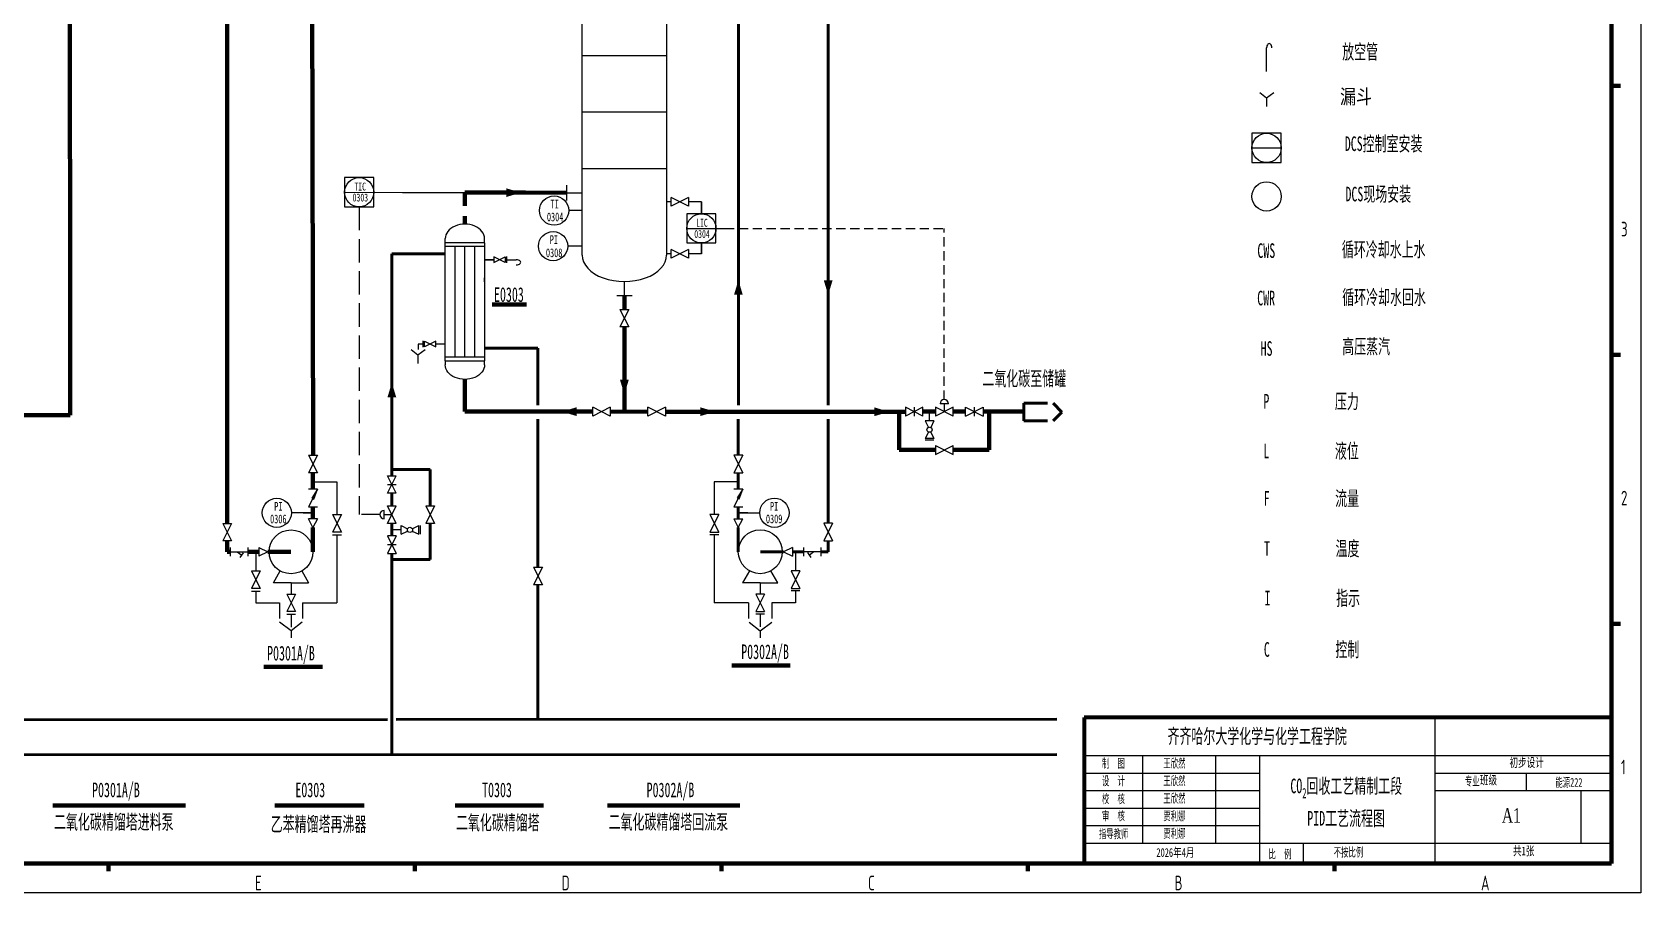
# Model space of a CAD drawing. Header units: inches. Extents: x 9135 to 19446, y -2384 to -733.
# Drawn here: x 9426 to 9976, y -1513 to -1218 of the extents above; entities that cross this region are included whole.
import ezdxf

# ---------------------------------------------------------------- set-up
doc = ezdxf.new("R2010")
doc.units = ezdxf.units.IN
doc.header["$MEASUREMENT"] = 0
for name, pattern in [('ACAD_ISO02W100', [11, 8, -3]), ('HIDDEN', [9.525, 6.35, -3.175]), ('HIDDEN2', [4.7625, 3.175, -1.5875])]:
    doc.linetypes.add(name, pattern=pattern)
for name, color, linetype, lineweight in [('1-主物流线-粗实线', 4, 'Continuous', 90), ('12-阀门与管件', 3, 'Continuous', 25), ('15-进出物流标志', 7, 'Continuous', 25), ('16-图框与标题栏', 7, 'Continuous', 25), ('18-仪表', 4, 'Continuous', 25), ('19-信号线', 4, 'HIDDEN', 25), ('2-辅助物流线-中粗线', 6, 'Continuous', 50), ('3-设备外轮廓线-细实线', 7, 'Continuous', 25), ('4-设备内部件-细实线', 150, 'Continuous', 25), ('5-公用工程-冷却水与回水', 3, 'Continuous', 50), ('6-公用工程-中、低压蒸汽与凝水回管', 1, 'Continuous', 50), ('f-仪表', 4, 'Continuous', 18), ('g-控制线', 4, 'HIDDEN2', 18), ('h-阀门管件', 3, 'Continuous', 18), ('m-表格内线', 7, 'Continuous', 18), ('p-名称下方横线', 7, 'Continuous', 80), ('q-表内文字', 7, 'Continuous', 18), ('r-图内文字', 7, 'Continuous', 18), ('r-图内文字 @ 1', 7, 'Continuous', 18), ('剖面线', 7, 'Continuous', 18), ('文本', 7, 'Continuous', 5)]:
    doc.layers.add(name, color=color, linetype=linetype, lineweight=lineweight)
doc.layers.add('9文字', color=7, linetype='Continuous')
doc.layers.add('FRAME 050', color=6, linetype='Continuous')
doc.layers.add('b-辅助物料线', color=7, linetype='Continuous', lineweight=50, true_color=0x541be4)
doc.styles.add('HGCAD', font='gbenor.shx', dxfattribs={"width": 0.75, "bigfont": 'gbcbig.shx'})
doc.styles.get("Standard").update_dxf_attribs({"font": 'simfang.ttf', "width": 0.7, "height": 5})
doc.styles.add('仿宋', font='simfang.ttf', dxfattribs={"width": 0.6})

msp = doc.modelspace()

# ---------------------------------------------------------------- hatches: boundary and pattern name
h = msp.add_hatch(color=7)
h.dxf.hatch_style = 2
h.paths.add_polyline_path([(9523.36, -1374.49), (9521.47, -1377.49), (9522.12, -1377.82)])
h = msp.add_hatch(color=7)
h.dxf.hatch_style = 2
h.paths.add_polyline_path([(9668.93, -1374.46), (9667.03, -1377.46), (9667.69, -1377.79)])

# ---------------------------------------------------------------- linework, layer by layer
at = {"color": 7, "lineweight": 25}
for points in [[(9523.36, -1374.49), (9520.36, -1374.49)], [(9523.36, -1374.49), (9520.36, -1380.49)], [(9668.93, -1374.46), (9665.93, -1374.46)], [(9668.93, -1374.46), (9665.93, -1380.46)], [(9520.36, -1380.49), (9523.36, -1380.49)], [(9665.93, -1380.46), (9668.93, -1380.46)], [(9521.86, -1387.6), (9520.36, -1384.6)], [(9523.36, -1384.6), (9520.36, -1384.6)], [(9523.36, -1384.6), (9521.86, -1387.6)], [(9665.93, -1384.57), (9667.43, -1387.57)], [(9665.93, -1384.57), (9668.93, -1384.57)], [(9667.43, -1387.57), (9668.93, -1384.57)], [(9503.36, -1394.4), (9506.36, -1395.9)], [(9503.36, -1394.4), (9503.36, -1397.4)], [(9506.36, -1395.9), (9503.36, -1397.4)], [(9685.92, -1394.37), (9682.92, -1395.87)], [(9682.92, -1395.87), (9685.92, -1397.37)], [(9685.92, -1394.37), (9685.92, -1397.37)], [(9514.38, -1422.94), (9510.36, -1419.97)], [(9518.19, -1419.97), (9514.38, -1422.94)], [(9671.1, -1419.95), (9674.91, -1422.91)], [(9674.91, -1422.91), (9678.93, -1419.95)], [(9514.38, -1422.94), (9514.38, -1425.31)], [(9674.91, -1422.91), (9674.91, -1425.28)]]:
    msp.add_lwpolyline(points, dxfattribs=at)
at = {"color": 7, "lineweight": 0}
for points in [[(9523.36, -1374.49), (9521.47, -1377.49), (9522.12, -1377.82)], [(9668.93, -1374.46), (9667.03, -1377.46), (9667.69, -1377.79)]]:
    msp.add_lwpolyline(points, close=True, dxfattribs=at)
at = {"color": 6, "lineweight": 25}
for points in [[(9521.86, -1371.92), (9523.89, -1371.92)], [(9523.89, -1371.92), (9530.07, -1371.92)], [(9530.07, -1371.92), (9530.07, -1383.14)], [(9665.39, -1371.89), (9659.21, -1371.89)], [(9659.21, -1371.89), (9659.21, -1383.12)], [(9667.43, -1371.89), (9665.39, -1371.89)], [(9530.07, -1390.05), (9530.07, -1413.34)], [(9659.21, -1390.02), (9659.21, -1413.31)], [(9502.28, -1395.9), (9502.28, -1402.41)], [(9687, -1395.87), (9687, -1402.38)], [(9502.28, -1409.31), (9502.28, -1413.34)], [(9514.38, -1406.55), (9514.38, -1410.36)], [(9674.91, -1406.52), (9674.91, -1410.33)], [(9687, -1409.28), (9687, -1413.31)], [(9502.28, -1413.34), (9510.36, -1413.34)], [(9510.36, -1413.34), (9510.36, -1418.72)], [(9518.31, -1413.34), (9527.42, -1413.34)], [(9518.31, -1413.34), (9518.31, -1418.72)], [(9670.97, -1413.31), (9661.87, -1413.31)], [(9670.97, -1413.31), (9670.97, -1418.69)], [(9687, -1413.31), (9678.93, -1413.31)], [(9678.93, -1413.31), (9678.93, -1418.69)], [(9514.38, -1417.26), (9514.38, -1421.62)], [(9674.91, -1417.23), (9674.91, -1421.59)]]:
    msp.add_lwpolyline(points, dxfattribs=at)
at = {"color": 7, "lineweight": 25}
for centre in [(9514.36, -1395.89), (9674.93, -1395.86)]:
    msp.add_circle(centre, 7.5, dxfattribs=at)
at = {"layer": '1-主物流线-粗实线', "color": 4, "lineweight": 90}
for p, q in [((9492.46, -1347.89), (9492.46, -1048.29)), ((9438.71, -1318.76), (9438.67, -1073.58)), ((9521.58, -1171.57), (9521.89, -1362.85)), ((9573.86, -1277.45), (9573.86, -1272.98)), ((9573.86, -1272.98), (9594.57, -1272.98)), ((9608.74, -1273.01), (9594.57, -1272.98)), ((9573.86, -1283.74), (9573.86, -1280.99)), ((9628.43, -1308.28), (9628.43, -1312.94)), ((9438.71, -1318.76), (9438.71, -1349.12)), ((9628.43, -1318.94), (9628.43, -1342.03)), ((9573.86, -1336.87), (9573.86, -1347.9)), ((9628.43, -1342.03), (9628.43, -1347.92)), ((9492.46, -1386.15), (9492.46, -1347.89)), ((9617.59, -1347.92), (9573.86, -1347.9)), ((9636.48, -1347.93), (9623.59, -1347.92)), ((9718.64, -1347.93), (9642.48, -1347.93)), ((9707.21, -1347.93), (9724.63, -1347.99)), ((9722.49, -1347.98), (9722.49, -1361.03)), ((9730.63, -1347.91), (9734.91, -1347.91)), ((9740.91, -1347.91), (9745.19, -1347.91)), ((9765.2, -1347.91), (9751.19, -1347.91)), ((9753.33, -1347.91), (9753.33, -1361.03)), ((9383.53, -1349.12, -1650.37), (9438.71, -1349.12, -1650.37)), ((9722.49, -1361.03), (9734.91, -1361.03)), ((9740.91, -1361.03), (9753.33, -1361.03)), ((9492.46, -1395.9), (9492.46, -1392.15))]:
    msp.add_line(p, q, dxfattribs=at)
at = {"layer": '1-主物流线-粗实线', "color": 7, "lineweight": 25}
for p, q in [((9649.79, -1285.2), (9662.83, -1285.2)), ((9557.81, -1324.81), (9557.81, -1326.64))]:
    msp.add_line(p, q, dxfattribs=at)
at = {"layer": '1-主物流线-粗实线', "color": 6, "lineweight": 25}
for p, q in [((9527.42, -1413.34), (9530.07, -1413.34)), ((9661.87, -1413.31), (9659.21, -1413.31))]:
    msp.add_line(p, q, dxfattribs=at)
at = {"layer": '1-主物流线-粗实线', "color": 7, "lineweight": 25}
for points in [[(9532.67, -1267.85), (9532.67, -1277.85), (9542.67, -1277.85), (9542.67, -1267.85)], [(9649.79, -1280.2), (9649.79, -1290.2), (9659.79, -1290.2), (9659.79, -1280.2)]]:
    msp.add_lwpolyline(points, close=True, dxfattribs=at)
at = {"layer": '1-主物流线-粗实线', "color": 4, "lineweight": 90}
for points in [[(9521.86, -1368.85), (9521.86, -1374.49)], [(9521.86, -1380.49), (9521.86, -1384.6)], [(9521.86, -1387.6), (9521.86, -1389.64)], [(9521.86, -1395.9), (9521.86, -1389.64)], [(9493.56, -1395.9), (9492.46, -1395.9)], [(9502.28, -1395.9), (9499.56, -1395.9)], [(9503.36, -1395.9), (9502.28, -1395.9)], [(9514.29, -1395.9), (9506.38, -1395.9)]]:
    msp.add_lwpolyline(points, dxfattribs=at)
at = {"layer": '1-主物流线-粗实线', "color": 7, "lineweight": 25}
for centre in [(9537.67, -1272.85), (9654.79, -1285.2)]:
    msp.add_circle(centre, 5, dxfattribs=at)
at = {"layer": '1-主物流线-粗实线', "color": 3, "lineweight": 25}
for centre in [(9732.87, -1354.11), (9555.06, -1388.38)]:
    msp.add_circle(centre, 0.886, dxfattribs=at)
at = {"layer": '12-阀门与管件', "lineweight": 25}
for p, q in [((9650.4, -1274.63), (9644.4, -1277.63)), ((9650.4, -1292.41), (9644.4, -1295.41)), ((9626.93, -1312.94), (9629.93, -1318.94)), ((9623.59, -1346.42), (9617.59, -1349.42)), ((9642.48, -1346.43), (9636.48, -1349.43)), ((9730.63, -1349.41), (9724.63, -1346.41)), ((9727.63, -1346.41), (9727.63, -1349.41)), ((9740.91, -1349.41), (9734.91, -1346.41)), ((9739.35, -1345.26), (9736.46, -1345.26)), ((9737.91, -1345.26), (9737.91, -1347.91)), ((9745.19, -1349.41), (9751.19, -1346.41)), ((9748.19, -1346.41), (9748.19, -1349.41)), ((9734.91, -1359.53), (9740.91, -1362.53)), ((9520.36, -1362.85), (9523.36, -1368.85)), ((9668.93, -1362.82), (9665.93, -1368.82)), ((9550.36, -1375.86), (9547.36, -1369.86)), ((9547.36, -1372.86), (9550.36, -1372.86)), ((9546.21, -1384.58), (9546.21, -1381.69)), ((9550.36, -1386.14), (9547.36, -1380.14)), ((9560.48, -1380.14), (9563.48, -1386.14)), ((9490.96, -1386.15), (9493.96, -1392.15)), ((9528.57, -1383.14), (9531.57, -1389.14)), ((9546.21, -1383.14), (9548.86, -1383.14)), ((9660.71, -1383.12), (9657.71, -1389.12)), ((9699.68, -1386.12), (9696.68, -1392.12)), ((9550.36, -1390.42), (9547.36, -1396.42)), ((9547.36, -1393.42), (9550.36, -1393.42)), ((9500.78, -1402.41), (9503.78, -1408.41)), ((9597.37, -1401.18), (9600.37, -1407.18)), ((9688.5, -1402.38), (9685.5, -1408.38)), ((9512.88, -1410.36), (9515.88, -1416.36)), ((9676.41, -1410.33), (9673.41, -1416.33))]:
    msp.add_line(p, q, dxfattribs=at)
at = {"layer": '12-阀门与管件', "color": 7}
for p, q in [((9583.76, -1296.88), (9587.62, -1294.95)), ((9587.62, -1296.88), (9583.76, -1294.95)), ((9583.76, -1294.95), (9583.76, -1296.88)), ((9587.62, -1294.95), (9587.62, -1296.88)), ((9588.26, -1297.05), (9588.26, -1294.82)), ((9559.42, -1323.68), (9559.42, -1325.91)), ((9560.06, -1323.85), (9563.92, -1325.78)), ((9563.92, -1323.85), (9560.06, -1325.78)), ((9560.06, -1325.78), (9560.06, -1323.85)), ((9563.92, -1325.78), (9563.92, -1323.85))]:
    msp.add_line(p, q, dxfattribs=at)
at = {"layer": '12-阀门与管件', "lineweight": 25}
for points in [[(9644.4, -1277.63), (9644.4, -1274.63)], [(9650.4, -1274.63), (9650.4, -1277.63), (9644.4, -1274.63)], [(9644.4, -1295.41), (9644.4, -1292.41)], [(9650.4, -1292.41), (9650.4, -1295.41), (9644.4, -1292.41)], [(9626.93, -1312.94), (9629.93, -1312.94), (9626.93, -1318.94)], [(9629.93, -1318.94), (9626.93, -1318.94)], [(9617.59, -1349.42), (9617.59, -1346.42)], [(9623.59, -1346.42), (9623.59, -1349.42), (9617.59, -1346.42)], [(9636.48, -1349.43), (9636.48, -1346.43)], [(9642.48, -1346.43), (9642.48, -1349.43), (9636.48, -1346.43)], [(9724.63, -1346.41), (9724.63, -1349.41)], [(9730.63, -1349.41), (9730.63, -1346.41), (9724.63, -1349.41)], [(9734.91, -1346.41), (9734.91, -1349.41)], [(9740.91, -1349.41), (9740.91, -1346.41), (9734.91, -1349.41)], [(9745.19, -1349.41), (9745.19, -1346.41), (9751.19, -1349.41)], [(9751.19, -1346.41), (9751.19, -1349.41)], [(9734.37, -1351.11), (9731.37, -1351.11)], [(9734.37, -1357.11), (9731.37, -1357.11)], [(9734.37, -1357.73), (9731.37, -1357.73)], [(9734.91, -1359.53), (9734.91, -1362.53), (9740.91, -1359.53)], [(9740.91, -1362.53), (9740.91, -1359.53)], [(9520.36, -1362.85), (9523.36, -1362.85), (9520.36, -1368.85)], [(9668.93, -1362.82), (9665.93, -1362.82), (9668.93, -1368.82)], [(9523.36, -1368.85), (9520.36, -1368.85)], [(9547.36, -1369.86), (9550.36, -1369.86)], [(9550.36, -1375.86), (9547.36, -1375.86), (9550.36, -1369.86)], [(9665.93, -1368.82), (9668.93, -1368.82)], [(9547.36, -1380.14), (9550.36, -1380.14)], [(9550.36, -1386.14), (9547.36, -1386.14), (9550.36, -1380.14)], [(9560.48, -1380.14), (9563.48, -1380.14), (9560.48, -1386.14)], [(9490.96, -1386.15), (9493.96, -1386.15), (9490.96, -1392.15)], [(9528.57, -1383.14), (9531.57, -1383.14), (9528.57, -1389.14)], [(9552.06, -1389.88), (9552.06, -1386.88)], [(9558.06, -1389.88), (9558.06, -1386.88)], [(9558.68, -1389.88), (9558.68, -1386.88)], [(9563.48, -1386.14), (9560.48, -1386.14)], [(9660.71, -1383.12), (9657.71, -1383.12), (9660.71, -1389.12)], [(9699.68, -1386.12), (9696.68, -1386.12), (9699.68, -1392.12)], [(9493.96, -1392.15), (9490.96, -1392.15)], [(9531.57, -1389.14), (9528.57, -1389.14)], [(9550.36, -1390.42), (9547.36, -1390.42), (9550.36, -1396.42)], [(9657.71, -1389.12), (9660.71, -1389.12)], [(9696.68, -1392.12), (9699.68, -1392.12)], [(9493.56, -1394.4), (9493.56, -1397.4)], [(9499.56, -1394.4), (9499.56, -1397.4)], [(9547.36, -1396.42), (9550.36, -1396.42)], [(9689.73, -1394.37), (9689.73, -1397.37)], [(9695.73, -1394.37), (9695.73, -1397.37)], [(9500.78, -1402.41), (9503.78, -1402.41), (9500.78, -1408.41)], [(9597.37, -1401.18), (9600.37, -1401.18), (9597.37, -1407.18)], [(9688.5, -1402.38), (9685.5, -1402.38), (9688.5, -1408.38)], [(9503.78, -1408.41), (9500.78, -1408.41)], [(9600.37, -1407.18), (9597.37, -1407.18)], [(9685.5, -1408.38), (9688.5, -1408.38)], [(9512.88, -1410.36), (9515.88, -1410.36), (9512.88, -1416.36)], [(9676.41, -1410.33), (9673.41, -1410.33), (9676.41, -1416.33)], [(9515.88, -1416.36), (9512.88, -1416.36)], [(9673.41, -1416.33), (9676.41, -1416.33)]]:
    msp.add_lwpolyline(points, dxfattribs=at)
for centre, start, end in [((9737.91, -1345.26), 0, 180), ((9546.21, -1383.14), 90, 270)]:
    msp.add_arc(centre, 1.45, start, end, dxfattribs=at)
at = {"layer": '15-进出物流标志', "color": 7, "lineweight": 90}
for p, q in [((9451.84, -1502.57), (9451.84, -1505.2)), ((9556.73, -1502.57), (9556.73, -1505.2)), ((9661.63, -1502.57), (9661.63, -1505.2)), ((9766.52, -1502.57), (9766.52, -1505.2)), ((9871.42, -1502.57), (9871.42, -1505.2))]:
    msp.add_line(p, q, dxfattribs=at)
at = {"layer": '15-进出物流标志', "color": 7}
for p in [(9866.13, -1502.2), (9866.13, -1502.2), (9451.84, -1504.84), (9451.84, -1504.84), (9556.73, -1504.84), (9556.73, -1504.84), (9661.63, -1504.84), (9661.63, -1504.84), (9766.52, -1504.84), (9766.52, -1504.84)]:
    msp.add_point(p, dxfattribs=at)
at = {"layer": '16-图框与标题栏', "color": 7, "lineweight": 25}
for p, q in [((9976.31, -918.57), (9976.31, -1512.57)), ((9976.31, -918.57), (9976.31, -1512.57)), ((9976.31, -1512.57), (9135.31, -1512.57)), ((9976.31, -1512.57), (9137.15, -1512.57))]:
    msp.add_line(p, q, dxfattribs=at)
at = {"layer": '16-图框与标题栏', "color": 7, "lineweight": 90}
for p, q in [((9966.31, -928.57), (9966.31, -1502.57)), ((9966.31, -1502.57), (9160.32, -1502.57))]:
    msp.add_line(p, q, dxfattribs=at)
at = {"layer": '18-仪表', "color": 7, "lineweight": 90}
for p, q in [((9969.31, -1236.46), (9966.31, -1236.46)), ((9969.31, -1328.5), (9966.31, -1328.5)), ((9969.31, -1420.53), (9966.31, -1420.53))]:
    msp.add_line(p, q, dxfattribs=at)
at = {"layer": '18-仪表', "color": 7}
for p, q in [((9644.4, -1276.13), (9642.89, -1276.13)), ((9654.79, -1276.13), (9650.4, -1276.13)), ((9654.79, -1280.2), (9654.79, -1276.13)), ((9654.79, -1276.13), (9654.79, -1280.2)), ((9613.97, -1291.29), (9609.17, -1291.29)), ((9654.79, -1290.2), (9654.79, -1293.91)), ((9654.79, -1293.91), (9654.79, -1290.2)), ((9644.4, -1293.91), (9642.89, -1293.91)), ((9654.79, -1293.91), (9650.4, -1293.91))]:
    msp.add_line(p, q, dxfattribs=at)
at = {"layer": '18-仪表'}
for p, q in [((9518.55, -1382.55), (9521.86, -1382.55)), ((9670.73, -1382.52), (9667.43, -1382.52))]:
    msp.add_line(p, q, dxfattribs=at)
at = {"layer": '19-信号线', "color": 7}
msp.add_line((9544.77, -1383.14), (9537.69, -1383.17), dxfattribs=at)
at = {"layer": '2-辅助物流线-中粗线', "color": 7, "lineweight": 25}
for p, q in [((9559.42, -1324.81), (9557.81, -1324.81)), ((9567.13, -1324.81), (9563.92, -1324.81))]:
    msp.add_line(p, q, dxfattribs=at)
at = {"layer": '3-设备外轮廓线-细实线', "color": 7}
for p, q in [((9613.97, -1294.35), (9613.97, -1088.04)), ((9642.89, -1088.04), (9642.89, -1294.35)), ((9608.74, -1273.01), (9613.97, -1273.01)), ((9567.13, -1290.1), (9567.13, -1288.72)), ((9580.6, -1290.1), (9567.13, -1290.1)), ((9567.13, -1330.51), (9567.13, -1290.1)), ((9567.13, -1291.29), (9580.6, -1291.29)), ((9580.6, -1290.1), (9580.6, -1288.72)), ((9580.6, -1290.1), (9580.6, -1330.51)), ((9583.76, -1295.92), (9580.55, -1295.92)), ((9580.6, -1295.92), (9583.76, -1295.92)), ((9588.26, -1295.92), (9591.43, -1295.92)), ((9580.6, -1303.51), (9580.6, -1302.13)), ((9628.43, -1308.28), (9628.43, -1303.38)), ((9628.43, -1308.28), (9628.43, -1308.28)), ((9628.43, -1308.28), (9628.43, -1308.28)), ((9580.6, -1329.32), (9567.13, -1329.32)), ((9567.13, -1330.51), (9580.6, -1330.51)), ((9567.13, -1330.51), (9567.13, -1331.89)), ((9580.6, -1331.89), (9580.6, -1330.51))]:
    msp.add_line(p, q, dxfattribs=at)
at = {"layer": '3-设备外轮廓线-细实线'}
for p, q in [((9848.23, -1226.64), (9848.23, -1223.47)), ((9848.23, -1231.51), (9848.23, -1226.64))]:
    msp.add_line(p, q, dxfattribs=at)
at = {"layer": '3-设备外轮廓线-细实线', "color": 7, "ltscale": 0.5}
for p, q in [((9608.74, -1275.65), (9608.74, -1270.38)), ((9631.06, -1308.28), (9625.8, -1308.28))]:
    msp.add_line(p, q, dxfattribs=at)
at = {"layer": '3-设备外轮廓线-细实线', "lineweight": 25}
for p, q in [((9732.87, -1351.11), (9732.87, -1347.91)), ((9552.06, -1388.38), (9548.86, -1388.38))]:
    msp.add_line(p, q, dxfattribs=at)
at = {"layer": '3-设备外轮廓线-细实线'}
msp.add_ellipse((9849.13, -1223.47), major_axis=(0, -1.52), ratio=0.593172, start_param=1.570796, end_param=4.712389, dxfattribs=at)
at = {"layer": '3-设备外轮廓线-细实线', "color": 7}
for centre, major_axis, ratio, start_param, end_param in [((9573.86, -1288.72), (6.73, 0), 0.740154, 0, 3.141593), ((9591.43, -1296.82), (-1.52, 0), 0.593172, 1.570796, 4.712389), ((9628.43, -1294.35), (-14.46, 0), 0.62466, 6.283185, 9.424778)]:
    msp.add_ellipse(centre, major_axis=major_axis, ratio=ratio, start_param=start_param, end_param=end_param, dxfattribs=at)
at = {"layer": '3-设备外轮廓线-细实线', "color": 7, "extrusion": (0, 0, -1)}
msp.add_ellipse((9573.86, -1331.89), major_axis=(6.73, 0), ratio=0.740154, start_param=0, end_param=3.141593, dxfattribs=at)
at = {"layer": '4-设备内部件-细实线', "color": 7}
for p, q in [((9613.97, -1226.1), (9642.89, -1226.1)), ((9613.97, -1245.38), (9642.89, -1245.38)), ((9613.97, -1264.66), (9642.89, -1264.66)), ((9570.5, -1329.32), (9570.5, -1291.29)), ((9573.86, -1329.32), (9573.86, -1291.29)), ((9577.23, -1329.32), (9577.23, -1291.29))]:
    msp.add_line(p, q, dxfattribs=at)
at = {"layer": '5-公用工程-冷却水与回水', "color": 7, "linetype": 'ByBlock', "lineweight": 25}
msp.add_line((9552.51, -1272.98), (9573.86, -1272.98), dxfattribs=at)
at = {"layer": '5-公用工程-冷却水与回水', "color": 7, "linetype": 'ACAD_ISO02W100', "lineweight": 25}
msp.add_line((9537.69, -1277.85), (9537.69, -1383.17), dxfattribs=at)
at = {"layer": '6-公用工程-中、低压蒸汽与凝水回管', "color": 3, "lineweight": 25}
for p, q in [((9731.37, -1351.11), (9732.48, -1353.31)), ((9734.37, -1351.11), (9733.27, -1353.31)), ((9732.48, -1354.9), (9731.37, -1357.11)), ((9733.27, -1354.9), (9734.37, -1357.11)), ((9552.06, -1386.88), (9554.26, -1387.99)), ((9555.85, -1387.99), (9558.06, -1386.88)), ((9528.57, -1390.05), (9531.57, -1390.05)), ((9552.06, -1389.88), (9554.26, -1388.78)), ((9555.85, -1388.78), (9558.06, -1389.88)), ((9660.71, -1390.02), (9657.71, -1390.02)), ((9493.56, -1395.9), (9499.56, -1395.9)), ((9495.96, -1395.9), (9497.46, -1397.02)), ((9496.89, -1397.86), (9498.03, -1396.18)), ((9695.73, -1395.87), (9689.73, -1395.87)), ((9692.39, -1397.83), (9691.25, -1396.15)), ((9693.33, -1395.87), (9691.82, -1396.99)), ((9500.78, -1409.31), (9503.78, -1409.31)), ((9688.5, -1409.28), (9685.5, -1409.28)), ((9512.88, -1417.26), (9515.88, -1417.26)), ((9676.41, -1417.23), (9673.41, -1417.23))]:
    msp.add_line(p, q, dxfattribs=at)
at = {"layer": '6-公用工程-中、低压蒸汽与凝水回管', "color": 0, "lineweight": 25}
for p, q in [((9508.38, -1406.55), (9510.67, -1402.42)), ((9518.02, -1402.43), (9520.38, -1406.55)), ((9671.26, -1402.4), (9668.91, -1406.52)), ((9680.91, -1406.52), (9678.61, -1402.39)), ((9514.38, -1406.55), (9508.38, -1406.55)), ((9514.38, -1406.55), (9520.38, -1406.55)), ((9674.91, -1406.52), (9668.91, -1406.52)), ((9674.91, -1406.52), (9680.91, -1406.52))]:
    msp.add_line(p, q, dxfattribs=at)
at = {"layer": '9文字', "color": 7, "lineweight": 25}
for points in [[(9588.01, -1272.98, 0, 0, 0), (9588.01, -1272.98, 3, 0, 0), (9593.01, -1272.98, 0, 0, 0), (9593.01, -1272.98, 0, 0, 0)], [(9667.46, -1307.94, 0, 0, 0), (9667.46, -1307.94, 3, 0, 0), (9667.46, -1302.94, 0, 0, 0), (9667.46, -1302.94, 0, 0, 0)], [(9698.19, -1303, 0, 0, 0), (9698.19, -1303, 3, 0, 0), (9698.19, -1308, 0, 0, 0), (9698.19, -1308, 0, 0, 0)], [(9548.86, -1343.02, 0, 0, 0), (9548.86, -1343.02, 3, 0, 0), (9548.86, -1338.02, 0, 0, 0), (9548.86, -1338.02, 0, 0, 0)], [(9628.43, -1337.03, 0, 0, 0), (9628.43, -1337.03, 3, 0, 0), (9628.43, -1342.03, 0, 0, 0), (9628.43, -1342.03, 0, 0, 0)], [(9612.07, -1347.92, 0, 0, 0), (9612.07, -1347.92, 3, 0, 0), (9607.07, -1347.92, 0, 0, 0), (9607.07, -1347.92, 0, 0, 0)], [(9654.42, -1347.93, 0, 0, 0), (9654.42, -1347.93, 3, 0, 0), (9659.42, -1347.93, 0, 0, 0), (9659.42, -1347.93, 0, 0, 0)], [(9714, -1347.96, 0, 0, 0), (9714, -1347.96, 3, 0, 0), (9719, -1347.96, 0, 0, 0), (9719, -1347.96, 0, 0, 0)]]:
    msp.add_lwpolyline(points, format="xyseb", dxfattribs=at)
at = {"layer": 'b-辅助物料线', "color": 6, "lineweight": 50}
for p, q in [((9698.21, -1104.92), (9698.18, -1345.65)), ((9548.86, -1340.53), (9548.86, -1293.91)), ((9548.86, -1293.91), (9567.13, -1293.91)), ((9580.6, -1326.18), (9598.87, -1326.18)), ((9598.87, -1343.48), (9598.87, -1326.18)), ((9548.86, -1369.86), (9548.86, -1338.93)), ((9598.87, -1345.65), (9598.87, -1343.48)), ((9598.87, -1401.18), (9598.87, -1350.5)), ((9698.18, -1350.5), (9698.18, -1386.12)), ((9548.86, -1367.72), (9561.98, -1367.72)), ((9561.98, -1367.72), (9561.98, -1380.14)), ((9548.86, -1375.86), (9548.86, -1380.14)), ((9548.86, -1386.14), (9548.86, -1390.42)), ((9561.98, -1386.14), (9561.98, -1398.56)), ((9698.18, -1395.87), (9698.18, -1392.12)), ((9548.86, -1396.42), (9548.86, -1465.28)), ((9548.86, -1396.42), (9548.86, -1465.36)), ((9548.86, -1398.56), (9561.98, -1398.56)), ((9598.87, -1453.28), (9598.87, -1407.18)), ((9267.46, -1453.4), (9547.36, -1453.3)), ((9550.36, -1453.3), (9776.4, -1453.19)), ((9189.73, -1465.38), (9776.4, -1465.19))]:
    msp.add_line(p, q, dxfattribs=at)
for points in [[(9667.53, -1184.32), (9667.44, -1345.65)], [(9667.43, -1350.5), (9667.43, -1362.82)], [(9667.43, -1368.82), (9667.43, -1374.46)], [(9667.43, -1380.46), (9667.43, -1384.57)], [(9667.43, -1387.57), (9667.43, -1389.61)], [(9667.43, -1395.87), (9667.43, -1389.61)], [(9675, -1395.87), (9682.9, -1395.87)], [(9685.92, -1395.87), (9687, -1395.87)], [(9687, -1395.87), (9689.73, -1395.87)], [(9695.73, -1395.87), (9698.18, -1395.87)], [(9548.86, -1430.89), (9548.86, -1430.89), (9548.86, -1425.89), (9548.86, -1425.89)], [(9598.87, -1425.89), (9598.87, -1425.89), (9598.87, -1430.89), (9598.87, -1430.89)]]:
    msp.add_lwpolyline(points, dxfattribs=at)
at = {"layer": 'f-仪表', "lineweight": 18}
msp.add_line((9843.23, -1257.67), (9853.23, -1257.67), dxfattribs=at)
at = {"layer": 'f-仪表', "color": 7, "lineweight": 18}
for p, q in [((9532.67, -1272.85), (9552.51, -1272.98)), ((9613.97, -1279.11), (9609.39, -1279.11)), ((9613.97, -1291.29), (9609.03, -1291.29))]:
    msp.add_line(p, q, dxfattribs=at)
at = {"layer": 'f-仪表', "lineweight": 25}
for p, q in [((9521.86, -1382.55), (9514.49, -1382.55)), ((9667.43, -1382.52), (9674.79, -1382.52))]:
    msp.add_line(p, q, dxfattribs=at)
at = {"layer": 'f-仪表'}
msp.add_lwpolyline([(9843.23, -1252.67), (9843.23, -1262.67), (9853.23, -1262.67), (9853.23, -1252.67)], close=True, dxfattribs=at)
for centre in [(9848.23, -1257.67), (9848.23, -1274.28)]:
    msp.add_circle(centre, 5, dxfattribs=at)
at = {"layer": 'f-仪表', "color": 7}
for centre in [(9604.39, -1279.11), (9604.03, -1291.29)]:
    msp.add_circle(centre, 5, dxfattribs=at)
at = {"layer": 'f-仪表', "lineweight": 25}
for centre in [(9509.49, -1382.55), (9679.79, -1382.52)]:
    msp.add_circle(centre, 5, dxfattribs=at)
at = {"layer": 'FRAME 050', "color": 7}
msp.add_line((9609.17, -1281.55), (9609.17, -1281.55), dxfattribs=at)
at = {"layer": 'g-控制线', "lineweight": 25}
for p in [(9662.83, -1285.2), (9737.91, -1343.82)]:
    msp.add_line(p, (9737.87, -1285.2), dxfattribs=at)
at = {"layer": 'h-阀门管件'}
for p, q in [((9845.87, -1238.73), (9848.23, -1240.58)), ((9848.23, -1240.58), (9850.71, -1238.73)), ((9848.23, -1240.58), (9848.23, -1243.52))]:
    msp.add_line(p, q, dxfattribs=at)
at = {"layer": 'h-阀门管件', "color": 7}
for p, q in [((9555.44, -1326.66), (9557.8, -1328.51)), ((9557.8, -1328.51), (9560.28, -1326.66)), ((9557.8, -1328.51), (9557.8, -1331.46))]:
    msp.add_line(p, q, dxfattribs=at)
at = {"layer": 'm-表格内线', "color": 7, "lineweight": 70}
for p, q in [((9965.81, -1452.57), (9785.79, -1452.57)), ((9785.79, -1452.57), (9785.79, -1502.57))]:
    msp.add_line(p, q, dxfattribs=at)
at = {"layer": 'm-表格内线', "color": 7}
for p, q in [((9905.79, -1452.57), (9905.79, -1502.57)), ((9785.79, -1465.57), (9965.81, -1465.57)), ((9805.79, -1465.57), (9805.79, -1495.57)), ((9830.79, -1465.57), (9830.79, -1495.57)), ((9845.79, -1465.57), (9845.79, -1502.57)), ((9785.79, -1471.57), (9845.79, -1471.57)), ((9905.8, -1471.57), (9965.81, -1471.57)), ((9937.02, -1471.57), (9937.02, -1477.57)), ((9785.79, -1477.57), (9845.79, -1477.57)), ((9905.8, -1477.57), (9965.81, -1477.57)), ((9955.8, -1477.57), (9955.8, -1495.57)), ((9785.79, -1483.57), (9845.79, -1483.57)), ((9785.79, -1489.57), (9845.79, -1489.57)), ((9785.79, -1489.57), (9845.79, -1489.57)), ((9785.79, -1495.57), (9965.81, -1495.57)), ((9860.8, -1495.57), (9860.8, -1502.57))]:
    msp.add_line(p, q, dxfattribs=at)
at = {"layer": 'p-名称下方横线', "color": 7, "lineweight": 90}
for p, q in [((9583.17, -1311.25, 1650.37), (9594.93, -1311.25, 1650.37)), ((9505.06, -1435.25), (9525.08, -1435.25)), ((9665.16, -1434.74), (9685.18, -1434.74)), ((9432.88, -1482.68), (9478.18, -1482.68)), ((9508.79, -1482.68), (9539.4, -1482.68)), ((9570.56, -1482.68), (9600.79, -1482.68)), ((9622.67, -1482.68), (9667.98, -1482.68))]:
    msp.add_line(p, q, dxfattribs=at)
at = {"layer": '剖面线', "color": 7, "linetype": 'ACAD_ISO02W100', "lineweight": 50}
for p, q in [((9765.2, -1351.02), (9765.2, -1345.02)), ((9765.2, -1345.05), (9775.2, -1345.05)), ((9775.2, -1345.05), (9778.2, -1348.05)), ((9775.2, -1351.05), (9778.2, -1348.05)), ((9765.2, -1351.05), (9775.2, -1351.05))]:
    msp.add_line(p, q, dxfattribs=at)

# ---------------------------------------------------------------- texts
at = {"layer": '1-主物流线-粗实线', "color": 7, "lineweight": 30, "char_height": 3, "attachment_point": 1}
for s, width, insert in [('初步设计', 31.2193, (9931.35, -1466.52)), ('班级', 31.2193, (9921.24, -1472.52)), ('2026年4月', 60.0011, (9810.52, -1497.27)), ('共1张', 60.0184, (9932.56, -1496.75))]:
    msp.add_mtext_dynamic_manual_height_columns(s, width=width, gutter_width=15, heights=[0], dxfattribs=dict(at, insert=insert))
at = {"layer": '15-进出物流标志', "color": 7, "char_height": 5, "attachment_point": 1, "style": 'HGCAD'}
for s, insert in [('E', (9502.05, -1506.7)), ('D', (9606.95, -1506.7)), ('B', (9816.74, -1506.7)), ('A', (9921.63, -1506.7))]:
    msp.add_mtext(s, dxfattribs=dict(at, insert=insert))
at = {"layer": '15-进出物流标志', "color": 7, "insert": (9711.84, -1506.7), "char_height": 5, "width": 2.1653, "attachment_point": 1, "style": 'HGCAD'}
msp.add_mtext('C', dxfattribs=at)
at = {"layer": 'q-表内文字', "color": 7, "attachment_point": 5, "style": '仿宋'}
for s, insert, char_height, width in [('制  图', (9795.79, -1468.43), 3, 20.0022), ('王欣然', (9816.69, -1468.43), 3, 20.0022), ('设  计', (9795.79, -1474.47), 3, 20.0022), ('王欣然', (9816.69, -1474.43), 3, 20.0022), ('        专业', (9912.99, -1474.57), 3, 20.0022), ('能源222', (9951.71, -1474.96), 3, 20.0022), ('校  核', (9795.79, -1480.58), 3, 20.0022), ('王欣然', (9816.69, -1480.43), 3, 20.0022), ('审  核', (9795.79, -1486.42), 3, 20.0022), ('贾利娜', (9816.69, -1486.43), 3, 20.0022), ('{\\H0.7143x;PID工艺流程图}', (9875.44, -1487.34), 7, 58.3243), ('{\\fTimes New Roman|b0|i0|c186|p18;\\W0.7;A1}', (9932.01, -1486.07), 5, 60.0065), ('指导教师', (9795.89, -1492.56), 3, 20.0022), ('贾利娜', (9816.69, -1492.43), 3, 20.0022), ('比  例', (9852.82, -1499.49), 3, 20.0022), ('不按比例', (9876.26, -1498.86), 3, 20.0022)]:
    msp.add_mtext(s, dxfattribs=dict(at, insert=insert, char_height=char_height, width=width))
at = {"layer": 'q-表内文字', "color": 7, "insert": (9875.49, -1476.85), "char_height": 5, "attachment_point": 5, "style": '仿宋'}
msp.add_mtext_dynamic_manual_height_columns('\\A1;CO{\\H0.7x;\\S^ 2;}回收工艺精制工段', width=59.9009, gutter_width=25, heights=[0], dxfattribs=at)
at = {"layer": 'r-图内文字', "color": 7, "lineweight": 18, "style": '仿宋', "width": 0.6}
for s, p in [('TIC', (9536.01, -1272.25)), ('0303', (9535.43, -1276)), ('LIC', (9652.98, -1284.64)), ('0304', (9652.36, -1288.48))]:
    msp.add_text(s, height=2.708, dxfattribs=at).set_placement(p)
at = {"layer": 'r-图内文字', "char_height": 5, "style": '仿宋'}
for s, insert, width, attachment_point in [('\\pt3.5;放空管', (9874.11, -1222.26), 54.3311, 1), ('\\pt3.5;{\\W0.8; 漏斗}', (9870.66, -1237.61), 53.9397, 1), ('  DCS控制室安装', (9886.24, -1256.52), 58.2916, 5), ('DCS现场安装', (9886.46, -1273.75), 58.1425, 5), ('\\pt3.5;CWS', (9845.07, -1290.32), 51.3862, 1), ('\\pt3.5;循环冷却水上水', (9873.99, -1289.93), 54.7954, 1), ('\\pt3.5;CWR', (9845.02, -1306.55), 51.3862, 1), ('\\pt3.5;循环冷却水回水', (9874.11, -1306.27), 56.1943, 1), ('\\pt3.5;HS', (9846.18, -1323.81), 51.3862, 1), ('\\pt3.5;高压蒸汽', (9874.11, -1323.1), 56.1943, 1), ('\\pt5;P           压力', (9847.13, -1341.87), 74.7229, 1), ('\\pt5;L           液位', (9847.12, -1358.86), 79.8512, 1), ('\\pt5;F           流量', (9847.22, -1375.09), 64.124, 1), ('\\pt5;T           温度', (9847.34, -1392.24), 60.8266, 1), ('\\pt5;I           指示', (9847.55, -1409.21), 62.5682, 1)]:
    msp.add_mtext(s, dxfattribs=dict(at, insert=insert, width=width, attachment_point=attachment_point))
at = {"layer": 'r-图内文字', "color": 7, "insert": (9583.82, -1305.35, 528.15), "char_height": 5, "attachment_point": 1, "style": '仿宋'}
msp.add_mtext_dynamic_manual_height_columns('E0303', width=27.6908, gutter_width=7.39, heights=[0], dxfattribs=at)
at = {"layer": 'r-图内文字', "color": 7, "insert": (9847.29, -1426.78), "char_height": 5, "width": 62.5682, "attachment_point": 1, "style": '仿宋'}
msp.add_mtext('\\pt5;C           控制', dxfattribs=at)
at = {"layer": 'r-图内文字 @ 1', "color": 7, "lineweight": 18, "style": '仿宋', "width": 0.6}
for s, height, p in [('TI', 3, (9603.16, -1278.4)), ('0304', 3, (9601.93, -1282.79)), ('PI', 3, (9602.9, -1290.57)), ('0308', 3, (9601.59, -1295.04)), ('P0301A/B', 5, (9506.16, -1433.07)), ('P0302A/B', 5, (9668.42, -1432.57)), ('P0301A/B', 5, (9446.26, -1479.84)), ('E0303', 5, (9515.84, -1479.84)), ('T0303', 5, (9579.74, -1479.84)), ('P0302A/B', 5, (9636.05, -1479.84)), ('二氧化碳精馏塔进料泵', 5, (9433.23, -1490.81)), ('乙苯精馏塔再沸器', 5, (9507.4, -1491.56)), ('二氧化碳精馏塔', 5, (9570.8, -1491.03)), ('二氧化碳精馏塔回流泵', 5, (9623.02, -1490.81))]:
    msp.add_text(s, height=height, dxfattribs=at).set_placement(p)
at = {"layer": 'r-图内文字 @ 1', "lineweight": 18, "style": '仿宋', "width": 0.6}
for s, p in [('PI', (9508.59, -1381.83)), ('PI', (9678.27, -1381.8)), ('0306', (9507.18, -1386.13)), ('0309', (9676.88, -1386.1))]:
    msp.add_text(s, height=3, dxfattribs=at).set_placement(p)
at = {"layer": '剖面线', "color": 7, "lineweight": 20, "insert": (9750.97, -1334.09), "char_height": 5, "attachment_point": 1, "style": '仿宋'}
msp.add_mtext_dynamic_manual_height_columns('{\\fSimSun|b0|i0|c134|p2;二氧化碳至储罐}', width=37.2426, gutter_width=25, heights=[0], dxfattribs=at)
at = {"layer": '文本', "color": 7, "char_height": 5, "attachment_point": 1, "style": 'HGCAD'}
for s, insert in [('3', (9969.54, -1282.96)), ('2', (9969.54, -1374.99)), ('1', (9969.54, -1467.03))]:
    msp.add_mtext(s, dxfattribs=dict(at, insert=insert))
at = {"layer": '文本', "color": 7, "insert": (9801.25, -1459.25), "char_height": 5, "width": 107.6665, "attachment_point": 4, "style": '仿宋'}
msp.add_mtext('{\\H1.4x; }     齐齐哈尔大学化学与化学工程学院{\\H1.4x; }                     ', dxfattribs=at)

doc.saveas('drawing.dxf')
